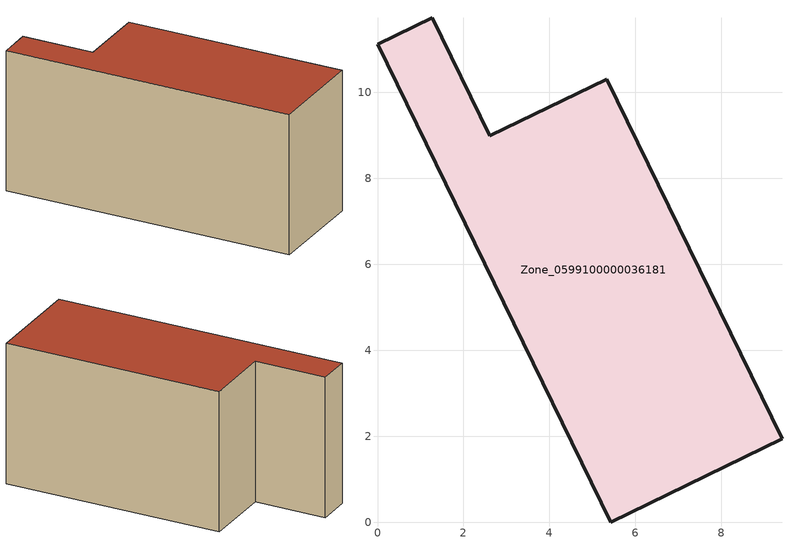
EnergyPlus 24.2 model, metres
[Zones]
Zone_0599100000036181
 floor ground (C_G): 5.42,0 0,11.12 1.27,11.74 2.61,8.99 5.33,10.31 9.41,1.94 z0
 wall outside (C_F): 5.33,10.31 2.61,8.99 1.27,11.74 0,11.12 5.42,0 9.41,1.94 5.33,10.31 z0:6.04
 roof outside (C_R): 5.42,0 9.41,1.94 5.33,10.31 2.61,8.99 1.27,11.74 0,11.12 z6.04
[BUILDING]
Pand.0599100000036181: North Axis=0; Terrain=City; Loads Convergence Tolerance Value=0.04; Temperature Convergence Tolerance Value=0.4; Solar Distribution=FullExterior; Maximum Number of Warmup Days=25; Minimum Number of Warmup Days=1
[Site:Location]
Rotterdam.The.Hague.AP_ZH_NLD Design_Conditions: Latitude=51.96; Longitude=4.45; Time Zone=1; Elevation=-4.5
[SITE:GROUNDTEMPERATURE:BUILDINGSURFACE]
18, 18, 18, 18, 18, 18, 18, 18, 18, 18, 18, 18
[MATERIAL] Thermal Absorptance=0.9; Solar Absorptance=0.7; Visible Absorptance=0.7
Name | Roughness | Thickness | Conductivity | Density | Specific Heat
G.TC.1946-1964 | MediumSmooth | 0.15 | 1 | 540 | 1210
F.TC.1946-1964 | Rough | 0.3 | 0.857143 | 1920 | 840
R.TC.1946-1964 | MediumRough | 0.2 | 0.235294 | 1500 | 1000
[CONSTRUCTION]
C_G: G.TC.1946-1964
C_F: F.TC.1946-1964
C_R: R.TC.1946-1964
[ZONE]
Zone_0599100000036181: Type=1; Multiplier=1; Ceiling Height=Autocalculate; Volume=Autocalculate; Floor Area=autocalculate; Part of Total Floor Area=Yes
[ZONEINFILTRATION:DESIGNFLOWRATE]
Infil_Zone_0599100000036181: Zone or ZoneList or Space or SpaceList=Zone_0599100000036181; Schedule=AlwaysOn; Design Flow Rate Calculation Method=Flow/Area; Flow Rate per Floor Area=0.003; Constant Term Coefficient=1; Temperature Term Coefficient=0; Velocity Term Coefficient=0; Velocity Squared Term Coefficient=0
[HVACTEMPLATE:ZONE:IDEALLOADSAIRSYSTEM]
Zone_0599100000036181: Maximum Heating Supply Air Temperature=50; Minimum Cooling Supply Air Temperature=13; Maximum Heating Supply Air Humidity Ratio=0.0156; Minimum Cooling Supply Air Humidity Ratio=0.0077; Heating Limit=NoLimit; Cooling Limit=NoLimit; Dehumidification Control Type=ConstantSensibleHeatRatio; Cooling Sensible Heat Ratio=0.7; Dehumidification Setpoint=60; Humidification Control Type=None; Humidification Setpoint=30; Outdoor Air Method=None; Outdoor Air Flow Rate per Person=0.00944; Outdoor Air Flow Rate per Zone Floor Area=0; Outdoor Air Flow Rate per Zone=0; Demand Controlled Ventilation Type=None; Outdoor Air Economizer Type=NoEconomizer; Heat Recovery Type=None; Sensible Heat Recovery Effectiveness=0.7; Latent Heat Recovery Effectiveness=0.65
[ZONECONTROL:THERMOSTAT]
ThermostatControl_Zone_0599100000036181: Zone or ZoneList=Zone_0599100000036181; Control Type Schedule=DualSetpointControlType; Control 1=Thermostat_Zone_0599100000036181; Temperature Difference Between Cutout And Setpoint=0
[THERMOSTATSETPOINT:DUALSETPOINT]
Thermostat_Zone_0599100000036181: Heating Setpoint Temperature Schedule=HeatingSetpoint_Zone_0599100000036181; Cooling Setpoint Temperature Schedule=CoolingSetpoint_Zone_0599100000036181
[SCHEDULE:COMPACT]
HeatingSetpoint_Zone_0599100000036181: Through: 12/31, For: AllDays, Until: 24:00, 21
CoolingSetpoint_Zone_0599100000036181: Through: 12/31, For: AllDays, Until: 24:00, 24
DualSetpointControlType: Through: 12/31, For: AllDays, Until: 24:00, 4
AlwaysOn: Through: 12/31, For: AllDays, Until: 24:00, 1
